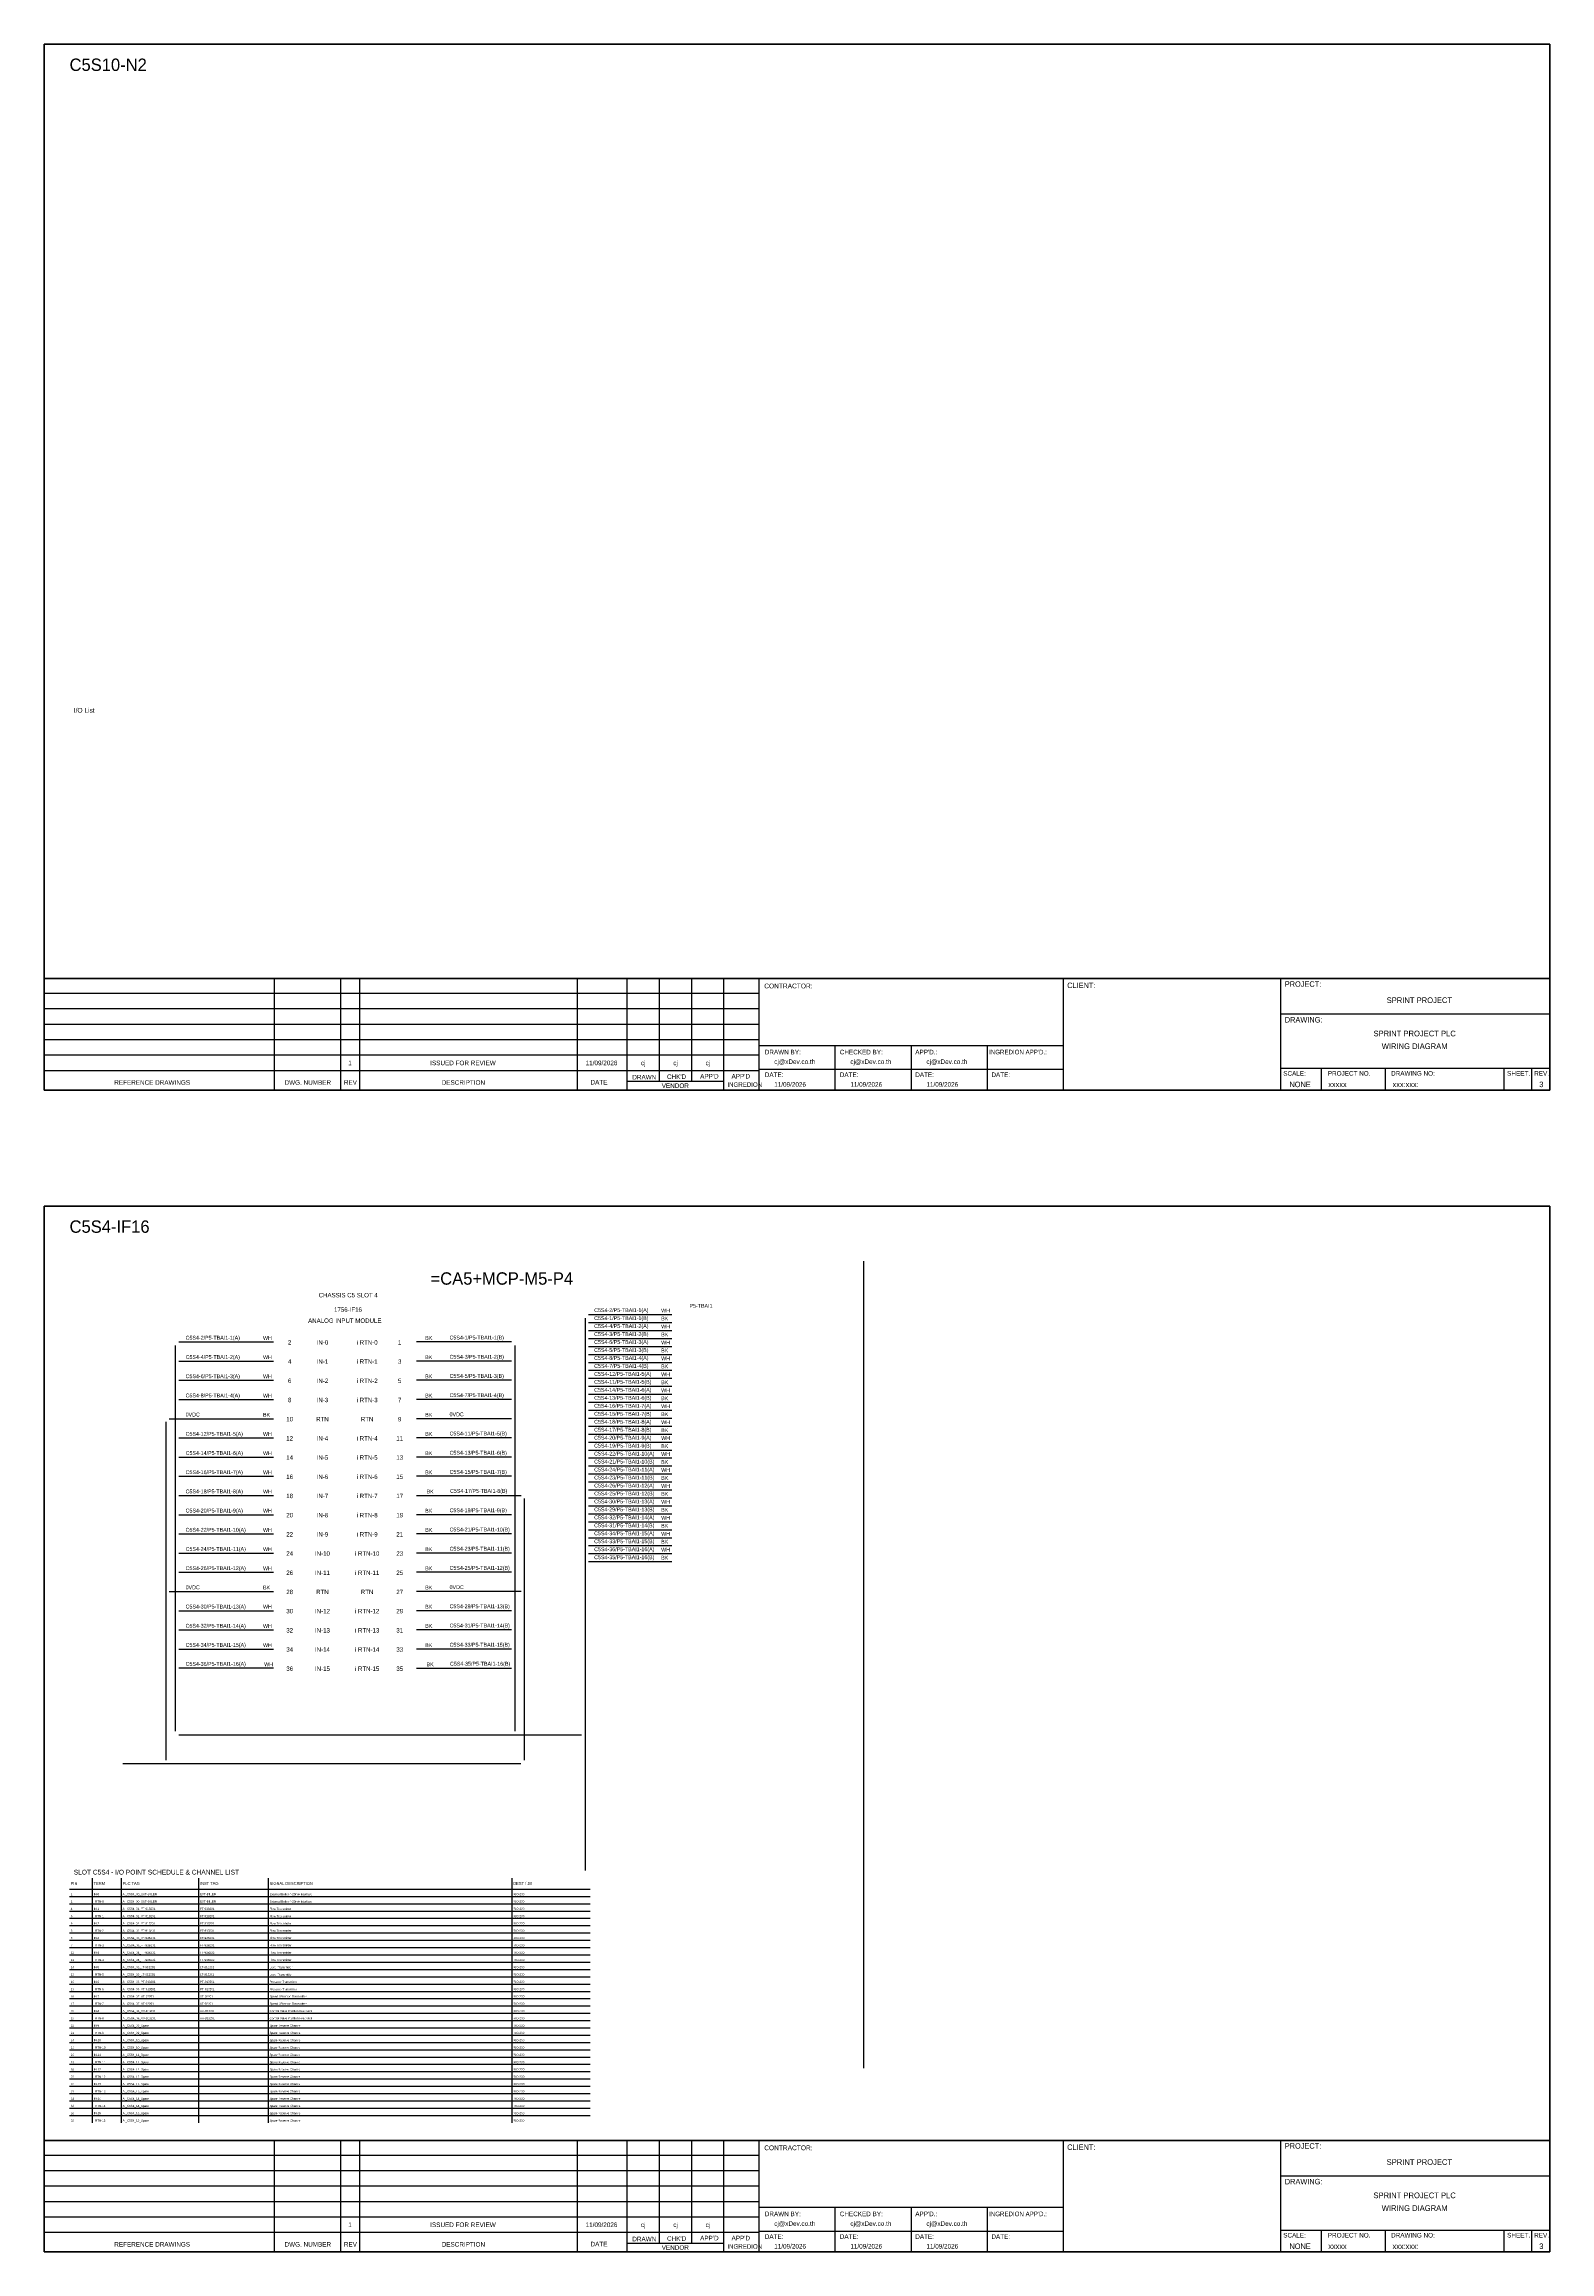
# Model space of a CAD drawing. Header units: metres. Extents: x 0 to 20667, y -39055 to 2704.
# Drawn here: x 4193 to 8087, y -36051 to -30342 of the extents above; entities that cross this region are included whole.
import ezdxf
from ezdxf.enums import TextEntityAlignment as Align

# ---------------------------------------------------------------- set-up
doc = ezdxf.new("R2010")
doc.units = ezdxf.units.M

msp = doc.modelspace()

# ---------------------------------------------------------------- linework, layer by layer
at = {"color": 4}
for p, q in [((7495.6, -32990.3), (7495.6, -33046.4)), ((7660.9, -32990.3), (7660.9, -33046.4)), ((7495.6, -35994.5), (7495.6, -36050.6)), ((7660.9, -35994.5), (7660.9, -36050.6))]:
    msp.add_line(p, q, dxfattribs=at)
at = {"color": 4, "ltscale": 0.5}
for p, q in [((7968, -32990.3), (7968, -33046.4)), ((7968, -32990.3), (7968, -33046.4)), ((8039.2, -32990.3), (8039.2, -33046.4)), ((8039.2, -32990.3), (8039.2, -33046.4)), ((7968, -35994.5), (7968, -36050.6)), ((7968, -35994.5), (7968, -36050.6)), ((8039.2, -35994.5), (8039.2, -36050.6)), ((8039.2, -35994.5), (8039.2, -36050.6))]:
    msp.add_line(p, q, dxfattribs=at)
at = {"ltscale": 25.4}
for p, q in [((5601, -33647.5), (5816.4, -33647.5)), ((5401.4, -33697.8), (5156.2, -33697.8)), ((5601, -33688.7), (5816.4, -33688.7)), ((5601, -33729.9), (5816.4, -33729.9)), ((5401.4, -33747.5), (5156.2, -33747.5)), ((5601, -33771.2), (5816.4, -33771.2)), ((5401.4, -33797.1), (5156.2, -33797.1)), ((5401.4, -33846.7), (5156.2, -33846.7)), ((5601, -33812.4), (5816.4, -33812.4)), ((4516.2, -33896.4), (4786.7, -33896.4)), ((5401.4, -33896.4), (5156.2, -33896.4)), ((5601, -33853.6), (5816.4, -33853.6)), ((5601, -33894.8), (5816.4, -33894.8)), ((5401.4, -33946), (5156.2, -33946)), ((5601, -33936.1), (5816.4, -33936.1)), ((5401.4, -33995.6), (5156.2, -33995.6)), ((5601, -33977.3), (5816.4, -33977.3)), ((5601, -34018.5), (5816.4, -34018.5)), ((5401.4, -34045.3), (5156.2, -34045.3)), ((5601, -34059.7), (5816.4, -34059.7)), ((5156.2, -34094.9), (5426.7, -34094.9)), ((5601, -34101), (5816.4, -34101)), ((5401.4, -34144.5), (5156.2, -34144.5)), ((5601, -34142.2), (5816.4, -34142.2)), ((5601, -34183.4), (5816.4, -34183.4)), ((5401.4, -34194.2), (5156.2, -34194.2)), ((5401.4, -34243.8), (5156.2, -34243.8)), ((5601, -34224.6), (5816.4, -34224.6)), ((5401.4, -34293.4), (5156.2, -34293.4)), ((5601, -34265.8), (5816.4, -34265.8)), ((4516.2, -34343), (4786.7, -34343)), ((5426.7, -34343), (5156.2, -34343)), ((5401.4, -34392.7), (5156.2, -34392.7)), ((5401.4, -34442.3), (5156.2, -34442.3)), ((5401.4, -34491.9), (5156.2, -34491.9)), ((5156.2, -34541.6), (5401.4, -34541.6))]:
    msp.add_line(p, q, dxfattribs=at)
at = {"color": 7}
for p, q in [((4318.3, -35716.8), (4318.3, -35084.7)), ((4393.3, -35716.8), (4393.3, -35084.7)), ((4593.3, -35716.8), (4593.3, -35084.7)), ((4773.3, -35716.8), (4773.3, -35084.7)), ((5403.3, -35716.8), (5403.3, -35084.7)), ((4259, -35112.7), (5604.8, -35112.7))]:
    msp.add_line(p, q, dxfattribs=at)
at = {"color": 8}
for p, q in [((4259, -35131.5), (5604.8, -35131.5)), ((4259, -35150.4), (5604.8, -35150.4)), ((4259, -35169.3), (5604.8, -35169.3)), ((4259, -35188.2), (5604.8, -35188.2)), ((4259, -35207.1), (5604.8, -35207.1)), ((4259, -35225.9), (5604.8, -35225.9)), ((4259, -35244.8), (5604.8, -35244.8)), ((4259, -35263.7), (5604.8, -35263.7)), ((4259, -35282.6), (5604.8, -35282.6)), ((4259, -35301.5), (5604.8, -35301.5)), ((4259, -35320.3), (5604.8, -35320.3)), ((4259, -35339.2), (5604.8, -35339.2)), ((4259, -35358.1), (5604.8, -35358.1)), ((4259, -35377), (5604.8, -35377)), ((4259, -35395.8), (5604.8, -35395.8)), ((4259, -35414.7), (5604.8, -35414.7)), ((4259, -35433.6), (5604.8, -35433.6)), ((4259, -35452.5), (5604.8, -35452.5)), ((4259, -35471.4), (5604.8, -35471.4)), ((4259, -35490.2), (5604.8, -35490.2)), ((4259, -35509.1), (5604.8, -35509.1)), ((4259, -35528), (5604.8, -35528)), ((4259, -35546.9), (5604.8, -35546.9)), ((4259, -35565.7), (5604.8, -35565.7)), ((4259, -35584.6), (5604.8, -35584.6)), ((4259, -35603.5), (5604.8, -35603.5)), ((4259, -35622.4), (5604.8, -35622.4)), ((4259, -35641.3), (5604.8, -35641.3)), ((4259, -35660.1), (5604.8, -35660.1)), ((4259, -35679), (5604.8, -35679)), ((4259, -35697.9), (5604.8, -35697.9))]:
    msp.add_line(p, q, dxfattribs=at)
at = {"layer": 'GT_1', "color": 4}
for p, q in [((4788.7, -33046.4), (4788.7, -32758.2)), ((4960.6, -33046.4), (4960.6, -32758.2)), ((5009.7, -33046.4), (5009.7, -32758.2)), ((5572.4, -33046.4), (5572.4, -32758.2)), ((5700.7, -33046.4), (5700.7, -32758.2)), ((5784.3, -33024.6), (5784.3, -32758.2)), ((5867.8, -33024.5), (5867.8, -32758.2)), ((5951.1, -33046.4), (5951.1, -32758.2)), ((6042.1, -33046.4), (6042.1, -32758.2)), ((6829.1, -33046.4), (6829.1, -32758.2)), ((7391.4, -33046.4), (7391.4, -32758.2)), ((7391.4, -33046.4), (7391.4, -32758.2)), ((7391.4, -33046.4), (7391.4, -32758.2)), ((6042.1, -32797), (4193.3, -32797)), ((6042.1, -32836.8), (4193.3, -32836.8)), ((6042.1, -32876.8), (4193.3, -32876.8)), ((6042.1, -32916.7), (4193.3, -32916.7)), ((6829.1, -32932), (6042.1, -32932)), ((6238.9, -33046.4), (6238.9, -32932)), ((6435.6, -33046.4), (6435.6, -32932)), ((6632.4, -33046.4), (6632.4, -32932)), ((6042.1, -32956.6), (4193.3, -32956.6)), ((6829.1, -32993.5), (6042.1, -32993.5)), ((7391.4, -32990.3), (8086.6, -32990.3)), ((6042, -32996.5), (4193.3, -32996.5)), ((5951.1, -33024.6), (5700.7, -33024.6)), ((4788.7, -36050.6), (4788.7, -35762.4)), ((4960.6, -36050.6), (4960.6, -35762.4)), ((5009.7, -36050.6), (5009.7, -35762.4)), ((5572.4, -36050.6), (5572.4, -35762.4)), ((5700.7, -36050.6), (5700.7, -35762.4)), ((5784.3, -36028.8), (5784.3, -35762.4)), ((5867.8, -36028.7), (5867.8, -35762.4)), ((5951.1, -36050.6), (5951.1, -35762.4)), ((6042.1, -36050.6), (6042.1, -35762.4)), ((6829.1, -36050.6), (6829.1, -35762.4)), ((7391.4, -36050.6), (7391.4, -35762.4)), ((7391.4, -36050.6), (7391.4, -35762.4)), ((7391.4, -36050.6), (7391.4, -35762.4)), ((6042.1, -35801.3), (4193.3, -35801.3)), ((6042.1, -35841.1), (4193.3, -35841.1)), ((6042.1, -35881), (4193.3, -35881)), ((6042.1, -35920.9), (4193.3, -35920.9)), ((6042.1, -35960.8), (4193.3, -35960.8)), ((6829.1, -35936.2), (6042.1, -35936.2)), ((6238.9, -36050.6), (6238.9, -35936.2)), ((6435.6, -36050.6), (6435.6, -35936.2)), ((6632.4, -36050.6), (6632.4, -35936.2)), ((6042, -36000.8), (4193.3, -36000.8)), ((6829.1, -35997.7), (6042.1, -35997.7)), ((7391.4, -35994.5), (8086.6, -35994.5)), ((5951.1, -36028.8), (5700.7, -36028.8))]:
    msp.add_line(p, q, dxfattribs=at)
at = {"layer": 'HELPPOINT', "color": 4, "lineweight": 35}
for p, q in [((4193.3, -33046.4), (4193.3, -30342.1)), ((4193.3, -30342.1), (8086.6, -30342.1)), ((4193.3, -33046.4), (4193.3, -30342.1)), ((4193.3, -30342.1), (8086.6, -30342.1)), ((8086.6, -30342.1), (8086.6, -33046.4)), ((8086.6, -30342.1), (8086.6, -33046.4)), ((8086.6, -33046.4), (4193.3, -33046.4)), ((8086.6, -33046.4), (4193.3, -33046.4)), ((4193.3, -36050.6), (4193.3, -33346.4)), ((4193.3, -33346.4), (8086.6, -33346.4)), ((4193.3, -36050.6), (4193.3, -33346.4)), ((4193.3, -33346.4), (8086.6, -33346.4)), ((8086.6, -33346.4), (8086.6, -36050.6)), ((8086.6, -33346.4), (8086.6, -36050.6)), ((8086.6, -36050.6), (4193.3, -36050.6)), ((8086.6, -36050.6), (4193.3, -36050.6))]:
    msp.add_line(p, q, dxfattribs=at)
at = {"layer": 'HELPPOINT', "color": 4}
for p, q in [((7391.4, -32849.8), (8086.6, -32849.8)), ((7391.4, -32849.8), (8086.6, -32849.8)), ((7391.4, -32990.3), (8086.6, -32990.3)), ((7391.4, -35854), (8086.6, -35854)), ((7391.4, -35854), (8086.6, -35854)), ((7391.4, -35994.5), (8086.6, -35994.5))]:
    msp.add_line(p, q, dxfattribs=at)
at = {"layer": 'IE-WIRE', "color": 4, "ltscale": 25.4}
for p, q in [((5591.9, -33636), (5591.9, -35064.4)), ((5601, -33626.9), (5816.4, -33626.9)), ((5601, -33668.1), (5816.4, -33668.1)), ((4532.3, -33707), (4532.3, -34704.4)), ((4541.4, -33697.8), (4786.7, -33697.8)), ((5410.6, -33707), (5410.6, -34704.4)), ((5601, -33709.3), (5816.4, -33709.3)), ((4541.4, -33747.5), (4786.7, -33747.5)), ((5601, -33750.6), (5816.4, -33750.6)), ((5601, -33791.8), (5816.4, -33791.8)), ((4541.4, -33797.1), (4786.7, -33797.1)), ((4541.4, -33846.7), (4786.7, -33846.7)), ((5601, -33833), (5816.4, -33833)), ((5601, -33874.2), (5816.4, -33874.2)), ((4541.4, -33946), (4786.7, -33946)), ((5601, -33915.4), (5816.4, -33915.4)), ((5601, -33956.7), (5816.4, -33956.7)), ((4541.4, -33995.6), (4786.7, -33995.6)), ((5601, -33997.9), (5816.4, -33997.9)), ((4541.4, -34045.3), (4786.7, -34045.3)), ((5601, -34039.1), (5816.4, -34039.1)), ((4541.4, -34094.9), (4786.7, -34094.9)), ((5601, -34080.3), (5816.4, -34080.3)), ((5601, -34121.6), (5816.4, -34121.6)), ((4541.4, -34144.5), (4786.7, -34144.5)), ((5601, -34162.8), (5816.4, -34162.8)), ((4541.4, -34194.2), (4786.7, -34194.2)), ((4541.4, -34243.8), (4786.7, -34243.8)), ((5601, -34204), (5816.4, -34204)), ((5601, -34245.2), (5816.4, -34245.2)), ((4541.4, -34293.4), (4786.7, -34293.4)), ((4541.4, -34392.7), (4786.7, -34392.7)), ((4541.4, -34442.3), (4786.7, -34442.3)), ((4541.4, -34491.9), (4786.7, -34491.9)), ((4786.7, -34541.6), (4541.4, -34541.6))]:
    msp.add_line(p, q, dxfattribs=at)
at = {"layer": 'IE-WIRE', "color": 7, "ltscale": 25.4}
for p, q in [((4508.2, -33904.4), (4508.2, -34779.6)), ((5434.7, -34102.9), (5434.7, -34779.6)), ((5425.7, -34788.6), (4396.7, -34788.6))]:
    msp.add_line(p, q, dxfattribs=at)
at = {"layer": 'IE-WIRE', "color": 4}
msp.add_line((4541.4, -34713.6), (5582.7, -34713.6), dxfattribs=at)
at = {"layer": 'MEMBER', "color": 4, "lineweight": 35}
for p, q in [((4193.3, -32758.2), (8086.6, -32758.2)), ((4193.3, -32758.2), (8086.6, -32758.2)), ((4193.3, -35762.4), (8086.6, -35762.4)), ((4193.3, -35762.4), (8086.6, -35762.4))]:
    msp.add_line(p, q, dxfattribs=at)
at = {"layer": 'MEMBER', "color": 4}
for p, q in [((7391.4, -32849.8), (8086.6, -32849.8)), ((7391.4, -32849.8), (8086.6, -32849.8)), ((7391.4, -32990.3), (8086.6, -32990.3)), ((7391.4, -32990.3), (8086.6, -32990.3)), ((7391.4, -35854), (8086.6, -35854)), ((7391.4, -35854), (8086.6, -35854)), ((7391.4, -35994.5), (8086.6, -35994.5)), ((7391.4, -35994.5), (8086.6, -35994.5))]:
    msp.add_line(p, q, dxfattribs=at)
at = {"layer": 'x01001-FrameArea'}
msp.add_line((6311.5, -33489), (6311.5, -35575.5), dxfattribs=at)

# ---------------------------------------------------------------- texts
at = {"color": 2}
for s, p in [('C5S10-N2', (4259, -30411.4)), ('C5S4-IF16', (4259, -33415.6))]:
    msp.add_text(s, height=32, dxfattribs=at).set_placement(p)
at = {"color": 4, "ltscale": 100}
for s, p in [('SPRINT PROJECT', (7749.2, -32814.2)), ('SPRINT PROJECT PLC', (7737, -32900.3)), ('WIRING DIAGRAM', (7737, -32933.2)), ('SPRINT PROJECT', (7749.2, -35818.4)), ('SPRINT PROJECT PLC', (7737, -35904.5)), ('WIRING DIAGRAM', (7737, -35937.5))]:
    msp.add_text(s, height=14.693, dxfattribs=at).set_placement(p, align=Align.MIDDLE_CENTER)
at = {"color": 2}
for s, height, p in [('=CA5+MCP-M5-P4', 32, (5376.7, -33533.8)), ('CHASSIS C5 SLOT 4', 11.441, (4979.5, -33576.8)), ('1756-IF16', 11.44, (4978.9, -33614.2)), ('ANALOG INPUT MODULE', 11.441, (4970.7, -33642.8)), ('2', 11.4, (4828.2, -33699)), ('IN-0', 11.44, (4912.9, -33699)), ('i RTN-0', 11.44, (5028.4, -33699)), ('1', 11.4, (5112.7, -33699)), ('4', 11.4, (4828.2, -33748.6)), ('6', 11.4, (4828.2, -33798.2)), ('IN-1', 11.44, (4912.9, -33748.6)), ('IN-2', 11.44, (4912.9, -33798.2)), ('i RTN-1', 11.44, (5028.4, -33748.6)), ('i RTN-2', 11.44, (5028.4, -33798.2)), ('3', 11.4, (5112.7, -33748.6)), ('5', 11.4, (5112.7, -33798.2)), ('8', 11.4, (4828.2, -33847.9)), ('IN-3', 11.44, (4912.9, -33847.9)), ('i RTN-3', 11.44, (5028.4, -33847.9)), ('7', 11.4, (5112.7, -33847.9)), ('10', 11.44, (4828.2, -33897.5)), ('RTN', 11.44, (4912.9, -33897.5)), ('RTN', 11.44, (5028.4, -33897.5)), ('9', 11.4, (5112.7, -33897.5)), ('12', 11.44, (4828.2, -33947.1)), ('IN-4', 11.44, (4912.9, -33947.1)), ('i RTN-4', 11.44, (5028.4, -33947.1)), ('11', 11.44, (5112.7, -33947.1)), ('14', 11.44, (4828.2, -33996.8)), ('IN-5', 11.44, (4912.9, -33996.8)), ('i RTN-5', 11.44, (5028.4, -33996.8)), ('13', 11.44, (5112.7, -33996.8)), ('16', 11.44, (4828.2, -34046.4)), ('IN-6', 11.44, (4912.9, -34046.4)), ('i RTN-6', 11.44, (5028.4, -34046.4)), ('15', 11.44, (5112.7, -34046.4)), ('18', 11.44, (4828.2, -34096)), ('IN-7', 11.44, (4912.9, -34096)), ('i RTN-7', 11.44, (5028.4, -34096)), ('17', 11.44, (5112.7, -34096)), ('20', 11.44, (4828.2, -34145.7)), ('22', 11.44, (4828.2, -34195.3)), ('IN-8', 11.44, (4912.9, -34145.7)), ('IN-9', 11.44, (4912.9, -34195.3)), ('i RTN-8', 11.44, (5028.4, -34145.7)), ('i RTN-9', 11.44, (5028.4, -34195.3)), ('21', 11.44, (5112.7, -34195.3)), ('19', 11.44, (5112.7, -34145.7)), ('24', 11.44, (4828.2, -34244.9)), ('IN-10', 11.44, (4912.9, -34244.9)), ('i RTN-10', 11.44, (5028.4, -34244.9)), ('23', 11.44, (5112.7, -34244.9)), ('26', 11.44, (4828.2, -34294.6)), ('IN-11', 11.44, (4912.9, -34294.6)), ('i RTN-11', 11.44, (5028.4, -34294.6)), ('25', 11.44, (5112.7, -34294.6)), ('28', 11.44, (4828.2, -34344.2)), ('RTN', 11.44, (4912.9, -34344.2)), ('RTN', 11.44, (5028.4, -34344.2)), ('27', 11.44, (5112.7, -34344.2)), ('30', 11.44, (4828.2, -34393.8)), ('IN-12', 11.44, (4912.9, -34393.8)), ('i RTN-12', 11.44, (5028.4, -34393.8)), ('29', 11.44, (5112.7, -34393.8)), ('32', 11.44, (4828.2, -34443.5)), ('IN-13', 11.44, (4912.9, -34443.5)), ('i RTN-13', 11.44, (5028.4, -34443.5)), ('31', 11.44, (5112.7, -34443.5)), ('34', 11.44, (4828.2, -34493.1)), ('IN-14', 11.44, (4912.9, -34493.1)), ('i RTN-14', 11.44, (5028.4, -34493.1)), ('33', 11.44, (5112.7, -34493.1)), ('36', 11.44, (4828.2, -34542.7)), ('IN-15', 11.44, (4912.9, -34542.7)), ('i RTN-15', 11.44, (5028.4, -34542.7)), ('35', 11.44, (5112.7, -34542.7))]:
    msp.add_text(s, height=height, dxfattribs=at).set_placement(p, align=Align.MIDDLE_CENTER)
at = {"color": 4}
for s, height, p in [('C5S4-2/P5-TBAI1-1(A)', 9.949, (5615.5, -33620.6)), ('WH', 9.95, (5788.8, -33621.6)), ('C5S4-4/P5-TBAI1-2(A)', 9.949, (5615.5, -33661.8)), ('WH', 9.95, (5788.8, -33662.8)), ('C5S4-2/P5-TBAI1-1(A)', 9.949, (4559.1, -33691.9)), ('C5S4-4/P5-TBAI1-2(A)', 9.949, (4559.1, -33741.8)), ('WH', 9.95, (4759.2, -33692.6)), ('WH', 9.95, (4759.2, -33742.2)), ('C5S4-6/P5-TBAI1-3(A)', 9.949, (5615.5, -33703)), ('C5S4-8/P5-TBAI1-4(A)', 9.949, (5615.5, -33744.3)), ('WH', 9.95, (5788.8, -33704.1)), ('WH', 9.95, (5788.8, -33745.3)), ('C5S4-6/P5-TBAI1-3(A)', 9.949, (4559.1, -33791.5)), ('WH', 9.95, (4759.2, -33791.8)), ('C5S4-12/P5-TBAI1-5(A)', 9.949, (5615.5, -33785.5)), ('WH', 9.95, (5788.8, -33786.5)), ('C5S4-8/P5-TBAI1-4(A)', 9.949, (4559.1, -33841.1)), ('WH', 9.95, (4759.2, -33841.5)), ('C5S4-14/P5-TBAI1-6(A)', 9.949, (5615.5, -33826.7)), ('WH', 9.95, (5788.8, -33827.7)), ('C5S4-16/P5-TBAI1-7(A)', 9.949, (5615.5, -33867.9)), ('C5S4-18/P5-TBAI1-8(A)', 9.949, (5615.5, -33909.2)), ('WH', 9.95, (5788.8, -33869)), ('WH', 9.95, (5788.8, -33910.2)), ('C5S4-12/P5-TBAI1-5(A)', 9.949, (4559.1, -33940.4)), ('WH', 9.95, (4759.2, -33940.7)), ('C5S4-20/P5-TBAI1-9(A)', 9.949, (5615.5, -33950.4)), ('WH', 9.95, (5788.8, -33951.4)), ('C5S4-14/P5-TBAI1-6(A)', 9.949, (4559.1, -33990)), ('WH', 9.95, (4759.2, -33990.4)), ('C5S4-22/P5-TBAI1-10(A)', 9.949, (5615.5, -33991.6)), ('WH', 9.95, (5788.8, -33992.6)), ('C5S4-16/P5-TBAI1-7(A)', 9.949, (4559.1, -34039.6)), ('C5S4-18/P5-TBAI1-8(A)', 9.949, (4559.1, -34089.3)), ('WH', 9.95, (4759.2, -34040)), ('C5S4-24/P5-TBAI1-11(A)', 9.949, (5615.5, -34032.8)), ('C5S4-26/P5-TBAI1-12(A)', 9.949, (5615.5, -34074.1)), ('WH', 9.95, (5788.8, -34033.9)), ('WH', 9.95, (5788.8, -34075.1)), ('C5S4-20/P5-TBAI1-9(A)', 9.949, (4559.1, -34138.9)), ('WH', 9.95, (4759.2, -34089.6)), ('WH', 9.95, (4759.2, -34139.3)), ('C5S4-30/P5-TBAI1-13(A)', 9.949, (5615.5, -34115.3)), ('WH', 9.95, (5788.8, -34116.3)), ('C5S4-22/P5-TBAI1-10(A)', 9.949, (4559.1, -34188.5)), ('WH', 9.95, (4759.2, -34188.9)), ('C5S4-32/P5-TBAI1-14(A)', 9.949, (5615.5, -34156.5)), ('C5S4-34/P5-TBAI1-15(A)', 9.949, (5615.5, -34197.7)), ('WH', 9.95, (5788.8, -34157.5)), ('WH', 9.95, (5788.8, -34198.8)), ('C5S4-24/P5-TBAI1-11(A)', 9.949, (4559.1, -34238.2)), ('WH', 9.95, (4759.2, -34238.5)), ('C5S4-36/P5-TBAI1-16(A)', 9.949, (5615.5, -34238.9)), ('WH', 9.95, (5788.8, -34240)), ('C5S4-26/P5-TBAI1-12(A)', 9.949, (4559.1, -34287.8)), ('WH', 9.95, (4759.2, -34288.2)), ('C5S4-30/P5-TBAI1-13(A)', 9.949, (4559.1, -34387.1)), ('WH', 9.95, (4759.2, -34387.4)), ('C5S4-32/P5-TBAI1-14(A)', 9.949, (4559.1, -34436.7)), ('C5S4-34/P5-TBAI1-15(A)', 9.949, (4559.1, -34486.3)), ('WH', 9.95, (4759.2, -34437.1)), ('WH', 9.95, (4759.2, -34486.7)), ('C5S4-36/P5-TBAI1-16(A)', 9.949, (4559.1, -34535.3)), ('WH', 9.95, (4762.2, -34536.3))]:
    msp.add_text(s, height=height, dxfattribs=at).set_placement(p)
msp.add_text('P5-TBAI1', height=9.95, dxfattribs=at).set_placement((5891.6, -33604.5), align=Align.MIDDLE_CENTER)
for s, height, p in [('C5S4-1/P5-TBAI1-1(B)', 9.949, (5615.5, -33641.2)), ('C5S4-3/P5-TBAI1-2(B)', 9.949, (5615.5, -33682.4)), ('BK', 9.95, (5788.8, -33642.2)), ('BK', 9.95, (5788.8, -33683.5)), ('BK', 9.95, (5178.6, -33692.6)), ('BK', 9.95, (5178.6, -33742.2)), ('C5S4-1/P5-TBAI1-1(B)', 9.949, (5241.6, -33691.5)), ('C5S4-3/P5-TBAI1-2(B)', 9.949, (5241.6, -33741.2)), ('C5S4-5/P5-TBAI1-3(B)', 9.949, (5615.5, -33723.7)), ('BK', 9.95, (5788.8, -33724.7)), ('BK', 9.95, (5178.6, -33791.8)), ('C5S4-5/P5-TBAI1-3(B)', 9.949, (5241.6, -33790.8)), ('C5S4-7/P5-TBAI1-4(B)', 9.949, (5615.5, -33764.9)), ('BK', 9.95, (5788.8, -33765.9)), ('BK', 9.95, (5178.6, -33841.5)), ('C5S4-7/P5-TBAI1-4(B)', 9.949, (5241.6, -33840.4)), ('C5S4-11/P5-TBAI1-5(B)', 9.949, (5615.5, -33806.1)), ('C5S4-13/P5-TBAI1-6(B)', 9.949, (5615.5, -33847.3)), ('BK', 9.95, (5788.8, -33807.1)), ('BK', 9.95, (5788.8, -33848.4)), ('0VDC', 9.95, (4559.1, -33890.7)), ('BK', 9.95, (4759.2, -33891.1)), ('BK', 9.95, (5178.6, -33891.1)), ('0VDC', 9.95, (5241.6, -33890.1)), ('C5S4-15/P5-TBAI1-7(B)', 9.949, (5615.5, -33888.5)), ('BK', 9.95, (5788.8, -33889.6)), ('BK', 9.95, (5178.6, -33940.7)), ('C5S4-11/P5-TBAI1-5(B)', 9.949, (5241.6, -33939.7)), ('C5S4-17/P5-TBAI1-8(B)', 9.949, (5615.5, -33929.8)), ('C5S4-19/P5-TBAI1-9(B)', 9.949, (5615.5, -33971)), ('BK', 9.95, (5788.8, -33930.8)), ('BK', 9.95, (5788.8, -33972)), ('BK', 9.95, (5178.6, -33990.4)), ('C5S4-13/P5-TBAI1-6(B)', 9.949, (5241.6, -33989.3)), ('C5S4-21/P5-TBAI1-10(B)', 9.949, (5615.5, -34012.2)), ('BK', 9.95, (5788.8, -34013.3)), ('BK', 9.95, (5178.6, -34040)), ('C5S4-15/P5-TBAI1-7(B)', 9.949, (5241.6, -34039)), ('C5S4-17/P5-TBAI1-8(B)', 9.949, (5242.7, -34088.1)), ('C5S4-23/P5-TBAI1-11(B)', 9.949, (5615.5, -34053.4)), ('BK', 9.95, (5788.8, -34054.5)), ('BK', 9.95, (5178.6, -34139.3)), ('BK', 9.95, (5182.1, -34089.6)), ('C5S4-19/P5-TBAI1-9(B)', 9.949, (5241.6, -34138.2)), ('C5S4-25/P5-TBAI1-12(B)', 9.949, (5615.5, -34094.7)), ('C5S4-29/P5-TBAI1-13(B)', 9.949, (5615.5, -34135.9)), ('BK', 9.95, (5788.8, -34095.7)), ('BK', 9.95, (5788.8, -34136.9)), ('BK', 9.95, (5178.6, -34188.9)), ('C5S4-21/P5-TBAI1-10(B)', 9.949, (5241.6, -34187.9)), ('C5S4-31/P5-TBAI1-14(B)', 9.949, (5615.5, -34177.1)), ('BK', 9.95, (5788.8, -34178.1)), ('BK', 9.95, (5178.6, -34238.5)), ('C5S4-23/P5-TBAI1-11(B)', 9.949, (5241.6, -34237.5)), ('C5S4-33/P5-TBAI1-15(B)', 9.949, (5615.5, -34218.3)), ('C5S4-35/P5-TBAI1-16(B)', 9.949, (5615.5, -34259.6)), ('BK', 9.95, (5788.8, -34219.4)), ('BK', 9.95, (5178.6, -34288.2)), ('C5S4-25/P5-TBAI1-12(B)', 9.949, (5241.6, -34287.1)), ('BK', 9.95, (5788.8, -34260.6)), ('0VDC', 9.95, (4559.1, -34337.4)), ('BK', 9.95, (4759.2, -34337.8)), ('BK', 9.95, (5178.6, -34337.8)), ('0VDC', 9.95, (5241.6, -34336.8)), ('BK', 9.95, (5178.6, -34387.4)), ('C5S4-29/P5-TBAI1-13(B)', 9.949, (5241.6, -34386.4)), ('BK', 9.95, (5178.6, -34437.1)), ('BK', 9.95, (5178.6, -34486.7)), ('C5S4-31/P5-TBAI1-14(B)', 9.949, (5241.6, -34436)), ('C5S4-33/P5-TBAI1-15(B)', 9.949, (5241.6, -34485.7)), ('BK', 9.95, (5182.1, -34536.3)), ('C5S4-35/P5-TBAI1-16(B)', 9.949, (5242.7, -34534.8))]:
    msp.add_text(s, height=height).set_placement(p)
at = {"color": 3}
for s, p in [('PIN', (4262, -35101.7)), ('TERM', (4321.3, -35101.7)), ('PLC TAG', (4396.3, -35101.7)), ('INST TAG', (4596.3, -35101.7)), ('SIGNAL DESCRIPTION', (4776.3, -35101.7)), ('DEST / JB', (5406.3, -35101.7))]:
    msp.add_text(s, height=7.5, dxfattribs=at).set_placement(p)
at = {"color": 7}
for s, p in [('4', (4262, -35166.3)), ('2', (4262, -35128.5)), ('1', (4262, -35147.4)), ('i RTN-0', (4321.3, -35147.4)), ('IN-0', (4321.3, -35128.5)), ('IN-1', (4321.3, -35166.3)), ('AI_C5S4_00_EXT-BIILER', (4396.3, -35128.5)), ('AI_C5S4_00_EXT-BIILER', (4396.3, -35147.4)), ('AI_C5S4_01_FT-913201', (4396.3, -35166.3)), ('EXT-BIILER', (4596.3, -35128.5)), ('EXT-BIILER', (4596.3, -35147.4)), ('FT-913201', (4596.3, -35166.3)), ('External Boiler 4-20mA Interface', (4776.3, -35128.5)), ('External Boiler 4-20mA Interface', (4776.3, -35147.4)), ('Flow Transmitter', (4776.3, -35166.3)), ('RIO-200', (5406.3, -35128.5)), ('RIO-200', (5406.3, -35147.4)), ('RIO-200', (5406.3, -35166.3)), ('3', (4262, -35185.2)), ('5', (4262, -35222.9)), ('6', (4262, -35204.1)), ('i RTN-1', (4321.3, -35185.2)), ('i RTN-2', (4321.3, -35222.9)), ('IN-2', (4321.3, -35204.1)), ('AI_C5S4_01_FT-913201', (4396.3, -35185.2)), ('AI_C5S4_02_FT-913201', (4396.3, -35204.1)), ('AI_C5S4_02_FT-913201', (4396.3, -35222.9)), ('FT-913201', (4596.3, -35185.2)), ('FT-913201', (4596.3, -35204.1)), ('FT-913201', (4596.3, -35222.9)), ('Flow Transmitter', (4776.3, -35185.2)), ('Flow Transmitter', (4776.3, -35204.1)), ('Flow Transmitter', (4776.3, -35222.9)), ('RIO-200', (5406.3, -35185.2)), ('RIO-200', (5406.3, -35204.1)), ('RIO-200', (5406.3, -35222.9)), ('8', (4262, -35241.8)), ('7', (4262, -35260.7)), ('12', (4262, -35279.6)), ('i RTN-3', (4321.3, -35260.7)), ('IN-3', (4321.3, -35241.8)), ('IN-4', (4321.3, -35279.6)), ('AI_C5S4_03_FT-936201', (4396.3, -35241.8)), ('AI_C5S4_03_FT-936201', (4396.3, -35260.7)), ('AI_C5S4_04_FT-936202', (4396.3, -35279.6)), ('FT-936201', (4596.3, -35241.8)), ('FT-936201', (4596.3, -35260.7)), ('FT-936202', (4596.3, -35279.6)), ('Flow Transmitter', (4776.3, -35241.8)), ('Flow Transmitter', (4776.3, -35260.7)), ('Flow Transmitter', (4776.3, -35279.6)), ('RIO-200', (5406.3, -35241.8)), ('RIO-200', (5406.3, -35260.7)), ('RIO-200', (5406.3, -35279.6)), ('11', (4262, -35298.5)), ('14', (4262, -35317.3)), ('13', (4262, -35336.2)), ('i RTN-4', (4321.3, -35298.5)), ('i RTN-5', (4321.3, -35336.2)), ('IN-5', (4321.3, -35317.3)), ('AI_C5S4_04_FT-936202', (4396.3, -35298.5)), ('AI_C5S4_05_LT-913201', (4396.3, -35317.3)), ('AI_C5S4_05_LT-913201', (4396.3, -35336.2)), ('FT-936202', (4596.3, -35298.5)), ('LT-913201', (4596.3, -35317.3)), ('LT-913201', (4596.3, -35336.2)), ('Flow Transmitter', (4776.3, -35298.5)), ('Level Transmitter', (4776.3, -35317.3)), ('Level Transmitter', (4776.3, -35336.2)), ('RIO-200', (5406.3, -35298.5)), ('RIO-200', (5406.3, -35317.3)), ('RIO-200', (5406.3, -35336.2)), ('16', (4262, -35355.1)), ('15', (4262, -35374)), ('18', (4262, -35392.8)), ('i RTN-6', (4321.3, -35374)), ('IN-6', (4321.3, -35355.1)), ('IN-7', (4321.3, -35392.8)), ('AI_C5S4_06_PT-913201', (4396.3, -35355.1)), ('AI_C5S4_06_PT-913201', (4396.3, -35374)), ('AI_C5S4_07_XT-92201', (4396.3, -35392.8)), ('XT-92201', (4596.3, -35392.8)), ('PT-913201', (4596.3, -35355.1)), ('PT-913201', (4596.3, -35374)), ('Speed / Position Transmitter', (4776.3, -35392.8)), ('Pressure Transmitter', (4776.3, -35355.1)), ('Pressure Transmitter', (4776.3, -35374)), ('RIO-200', (5406.3, -35355.1)), ('RIO-200', (5406.3, -35374)), ('RIO-200', (5406.3, -35392.8)), ('20', (4262, -35430.6)), ('17', (4262, -35411.7)), ('19', (4262, -35449.5)), ('i RTN-7', (4321.3, -35411.7)), ('i RTN-8', (4321.3, -35449.5)), ('IN-8', (4321.3, -35430.6)), ('AI_C5S4_07_XT-92201', (4396.3, -35411.7)), ('AI_C5S4_08_XV-913201', (4396.3, -35430.6)), ('AI_C5S4_08_XV-913201', (4396.3, -35449.5)), ('XT-92201', (4596.3, -35411.7)), ('XV-913201', (4596.3, -35430.6)), ('XV-913201', (4596.3, -35449.5)), ('Speed / Position Transmitter', (4776.3, -35411.7)), ('Control Valve Position Feedback', (4776.3, -35430.6)), ('Control Valve Position Feedback', (4776.3, -35449.5)), ('RIO-200', (5406.3, -35411.7)), ('RIO-200', (5406.3, -35430.6)), ('RIO-200', (5406.3, -35449.5)), ('22', (4262, -35468.4)), ('21', (4262, -35487.2)), ('24', (4262, -35506.1)), ('i RTN-9', (4321.3, -35487.2)), ('IN-9', (4321.3, -35468.4)), ('IN-10', (4321.3, -35506.1)), ('AI_C5S4_09_Spare', (4396.3, -35468.4)), ('AI_C5S4_09_Spare', (4396.3, -35487.2)), ('AI_C5S4_10_Spare', (4396.3, -35506.1)), ('Spare Reserve Channel', (4776.3, -35468.4)), ('Spare Reserve Channel', (4776.3, -35487.2)), ('Spare Reserve Channel', (4776.3, -35506.1)), ('RIO-200', (5406.3, -35468.4)), ('RIO-200', (5406.3, -35487.2)), ('RIO-200', (5406.3, -35506.1)), ('23', (4262, -35525)), ('26', (4262, -35543.9)), ('25', (4262, -35562.7)), ('i RTN-10', (4321.3, -35525)), ('i RTN-11', (4321.3, -35562.7)), ('IN-11', (4321.3, -35543.9)), ('AI_C5S4_10_Spare', (4396.3, -35525)), ('AI_C5S4_11_Spare', (4396.3, -35543.9)), ('AI_C5S4_11_Spare', (4396.3, -35562.7)), ('Spare Reserve Channel', (4776.3, -35525)), ('Spare Reserve Channel', (4776.3, -35543.9)), ('Spare Reserve Channel', (4776.3, -35562.7)), ('RIO-200', (5406.3, -35525)), ('RIO-200', (5406.3, -35543.9)), ('RIO-200', (5406.3, -35562.7)), ('30', (4262, -35581.6)), ('32', (4262, -35619.4)), ('29', (4262, -35600.5)), ('i RTN-12', (4321.3, -35600.5)), ('IN-12', (4321.3, -35581.6)), ('IN-13', (4321.3, -35619.4)), ('AI_C5S4_12_Spare', (4396.3, -35581.6)), ('AI_C5S4_12_Spare', (4396.3, -35600.5)), ('AI_C5S4_13_Spare', (4396.3, -35619.4)), ('Spare Reserve Channel', (4776.3, -35581.6)), ('Spare Reserve Channel', (4776.3, -35600.5)), ('Spare Reserve Channel', (4776.3, -35619.4)), ('RIO-200', (5406.3, -35581.6)), ('RIO-200', (5406.3, -35600.5)), ('RIO-200', (5406.3, -35619.4)), ('31', (4262, -35638.3)), ('34', (4262, -35657.1)), ('33', (4262, -35676)), ('i RTN-13', (4321.3, -35638.3)), ('i RTN-14', (4321.3, -35676)), ('IN-14', (4321.3, -35657.1)), ('AI_C5S4_13_Spare', (4396.3, -35638.3)), ('AI_C5S4_14_Spare', (4396.3, -35657.1)), ('AI_C5S4_14_Spare', (4396.3, -35676)), ('Spare Reserve Channel', (4776.3, -35638.3)), ('Spare Reserve Channel', (4776.3, -35657.1)), ('Spare Reserve Channel', (4776.3, -35676)), ('RIO-200', (5406.3, -35638.3)), ('RIO-200', (5406.3, -35657.1)), ('RIO-200', (5406.3, -35676)), ('36', (4262, -35694.9)), ('35', (4262, -35713.8)), ('i RTN-15', (4321.3, -35713.8)), ('IN-15', (4321.3, -35694.9)), ('AI_C5S4_15_Spare', (4396.3, -35694.9)), ('AI_C5S4_15_Spare', (4396.3, -35713.8)), ('Spare Reserve Channel', (4776.3, -35694.9)), ('Spare Reserve Channel', (4776.3, -35713.8)), ('RIO-200', (5406.3, -35694.9)), ('RIO-200', (5406.3, -35713.8))]:
    msp.add_text(s, height=5.5, dxfattribs=at).set_placement(p)
at = {"layer": 'GT_1', "color": 4}
for s, p in [('PROJECT:', (7401.3, -32779.5)), ('CLIENT:', (6838.6, -32782.9)), ('DRAWING:', (7401.3, -32871.9)), ('CLIENT:', (6838.6, -35787.1)), ('PROJECT:', (7401.3, -35783.8)), ('DRAWING:', (7401.3, -35876.1))]:
    msp.add_text(s, height=14.25, dxfattribs=at).set_placement(p)
at = {"layer": 'MEMBER', "color": 4, "ltscale": 0.8}
for s, height, p in [('I/O List', 12.35, (4269.9, -32070.8)), ('CONTRACTOR:', 12.35, (6055.2, -32783.6)), ('DRAWN BY:', 11.88, (6056.7, -32954.2)), ('cj@xDev.co.th', 11.875, (6081.1, -32979.1)), ('CHECKED BY:', 11.875, (6250.6, -32954.2)), ('cj@xDev.co.th', 11.875, (6277.9, -32979.1)), ("APP'D.:", 11.88, (6445.8, -32954.2)), ('cj@xDev.co.th', 11.875, (6474.6, -32979.1)), ('REFERENCE DRAWINGS', 11.875, (4374.7, -33032.9)), ('DWG. NUMBER', 11.875, (4814.9, -33032.9)), ('REV', 11.88, (4968.4, -33032.9)), ('DESCRIPTION', 11.875, (5221.3, -33032.9)), ('DATE', 11.88, (5606.1, -33032.2)), ('DRAWN', 11.88, (5714.1, -33019.1)), ('VENDOR', 11.88, (5790.2, -33041.2)), ("CHK'D", 11.88, (5803.9, -33017.9)), ("APP'D", 11.88, (5889.5, -33016.7)), ("APP'D", 11.88, (5970.7, -33016.7)), ('DATE:', 11.88, (6056.7, -33012.8)), ('11/09/2026', 11.88, (6081.1, -33037.9)), ('DATE:', 11.88, (6250.6, -33012.8)), ('11/09/2026', 11.88, (6277.9, -33037.9)), ('DATE:', 11.88, (6445.8, -33012.8)), ('11/09/2026', 11.88, (6474.6, -33037.9)), ('DATE:', 11.88, (6642.6, -33012.8)), ('SCALE:', 11.88, (7397.3, -33009.3)), ('NONE', 14.23, (7413.3, -33039)), ('PROJECT NO.', 11.875, (7512.5, -33009.3)), ('xxxxx', 14.23, (7513.7, -33039)), ('DRAWING NO:', 11.875, (7676.2, -33009.3)), ('SHEET.', 12, (7976, -33009.3)), ('REV.', 12, (8045.9, -33009.3)), ('SLOT C5S4 - I/O POINT SCHEDULE & CHANNEL LIST', 12.35, (4269.9, -35075)), ('CONTRACTOR:', 12.35, (6055.2, -35787.8)), ('DRAWN BY:', 11.88, (6056.7, -35958.4)), ('CHECKED BY:', 11.875, (6250.6, -35958.4)), ("APP'D.:", 11.88, (6445.8, -35958.4)), ('DRAWN', 11.88, (5714.1, -36023.3)), ("CHK'D", 11.88, (5803.9, -36022.1)), ("APP'D", 11.88, (5889.5, -36020.9)), ("APP'D", 11.88, (5970.7, -36020.9)), ('DATE:', 11.88, (6056.7, -36017)), ('cj@xDev.co.th', 11.875, (6081.1, -35983.4)), ('DATE:', 11.88, (6250.6, -36017)), ('cj@xDev.co.th', 11.875, (6277.9, -35983.4)), ('DATE:', 11.88, (6445.8, -36017)), ('cj@xDev.co.th', 11.875, (6474.6, -35983.4)), ('DATE:', 11.88, (6642.6, -36017)), ('SCALE:', 11.88, (7397.3, -36013.5)), ('PROJECT NO.', 11.875, (7512.5, -36013.5)), ('DRAWING NO:', 11.875, (7676.2, -36013.5)), ('SHEET.', 12, (7976, -36013.5)), ('REV.', 12, (8045.9, -36013.5)), ('REFERENCE DRAWINGS', 11.875, (4374.7, -36037.1)), ('DWG. NUMBER', 11.875, (4814.9, -36037.1)), ('REV', 11.88, (4968.4, -36037.1)), ('DESCRIPTION', 11.875, (5221.3, -36037.1)), ('DATE', 11.88, (5606.1, -36036.4)), ('VENDOR', 11.88, (5790.2, -36045.4)), ('11/09/2026', 11.88, (6081.1, -36042.1)), ('11/09/2026', 11.88, (6277.9, -36042.1)), ('11/09/2026', 11.88, (6474.6, -36042.1)), ('NONE', 14.23, (7413.3, -36043.2)), ('xxxxx', 14.23, (7513.7, -36043.2))]:
    msp.add_text(s, height=height, dxfattribs=at).set_placement(p)
for s, height, p in [('1', 11.9, (4984.2, -32976.4)), ('ISSUED FOR REVIEW', 11.875, (5276.3, -32976.4)), ('11/09/2026', 11.88, (5634.5, -32976.4)), ('cj', 11.88, (5742.4, -32976.4)), ('cj', 11.88, (5826, -32976.4)), ('cj', 11.88, (5909.5, -32976.4)), ('1', 11.9, (4984.2, -35980.6)), ('ISSUED FOR REVIEW', 11.875, (5276.3, -35980.6)), ('11/09/2026', 11.88, (5634.5, -35980.6)), ('cj', 11.88, (5742.4, -35980.6)), ('cj', 11.88, (5826, -35980.6)), ('cj', 11.88, (5909.5, -35980.6))]:
    msp.add_text(s, height=height, dxfattribs=at).set_placement(p, align=Align.MIDDLE_CENTER)
at = {"layer": 'MEMBER', "color": 4, "ltscale": 0.8, "width": 0.8}
for s, height, p in [("INGREDION APP'D.:", 11.875, (6636.6, -32954.2)), ('INGREDION', 11.88, (5959.9, -33038.4)), ('xxx:xxx:', 14.23, (7679.9, -33039)), ("INGREDION APP'D.:", 11.875, (6636.6, -35958.4)), ('INGREDION', 11.88, (5959.9, -36042.6)), ('xxx:xxx:', 14.23, (7679.9, -36043.2))]:
    msp.add_text(s, height=height, dxfattribs=at).set_placement(p)
at = {"layer": 'MEMBER', "color": 4, "ltscale": 0.8}
for p in [(8064.5, -33039), (8064.5, -36043.2)]:
    msp.add_text('3', height=14.2, dxfattribs=at).set_placement(p, align=Align.CENTER)

doc.saveas('drawing.dxf')
